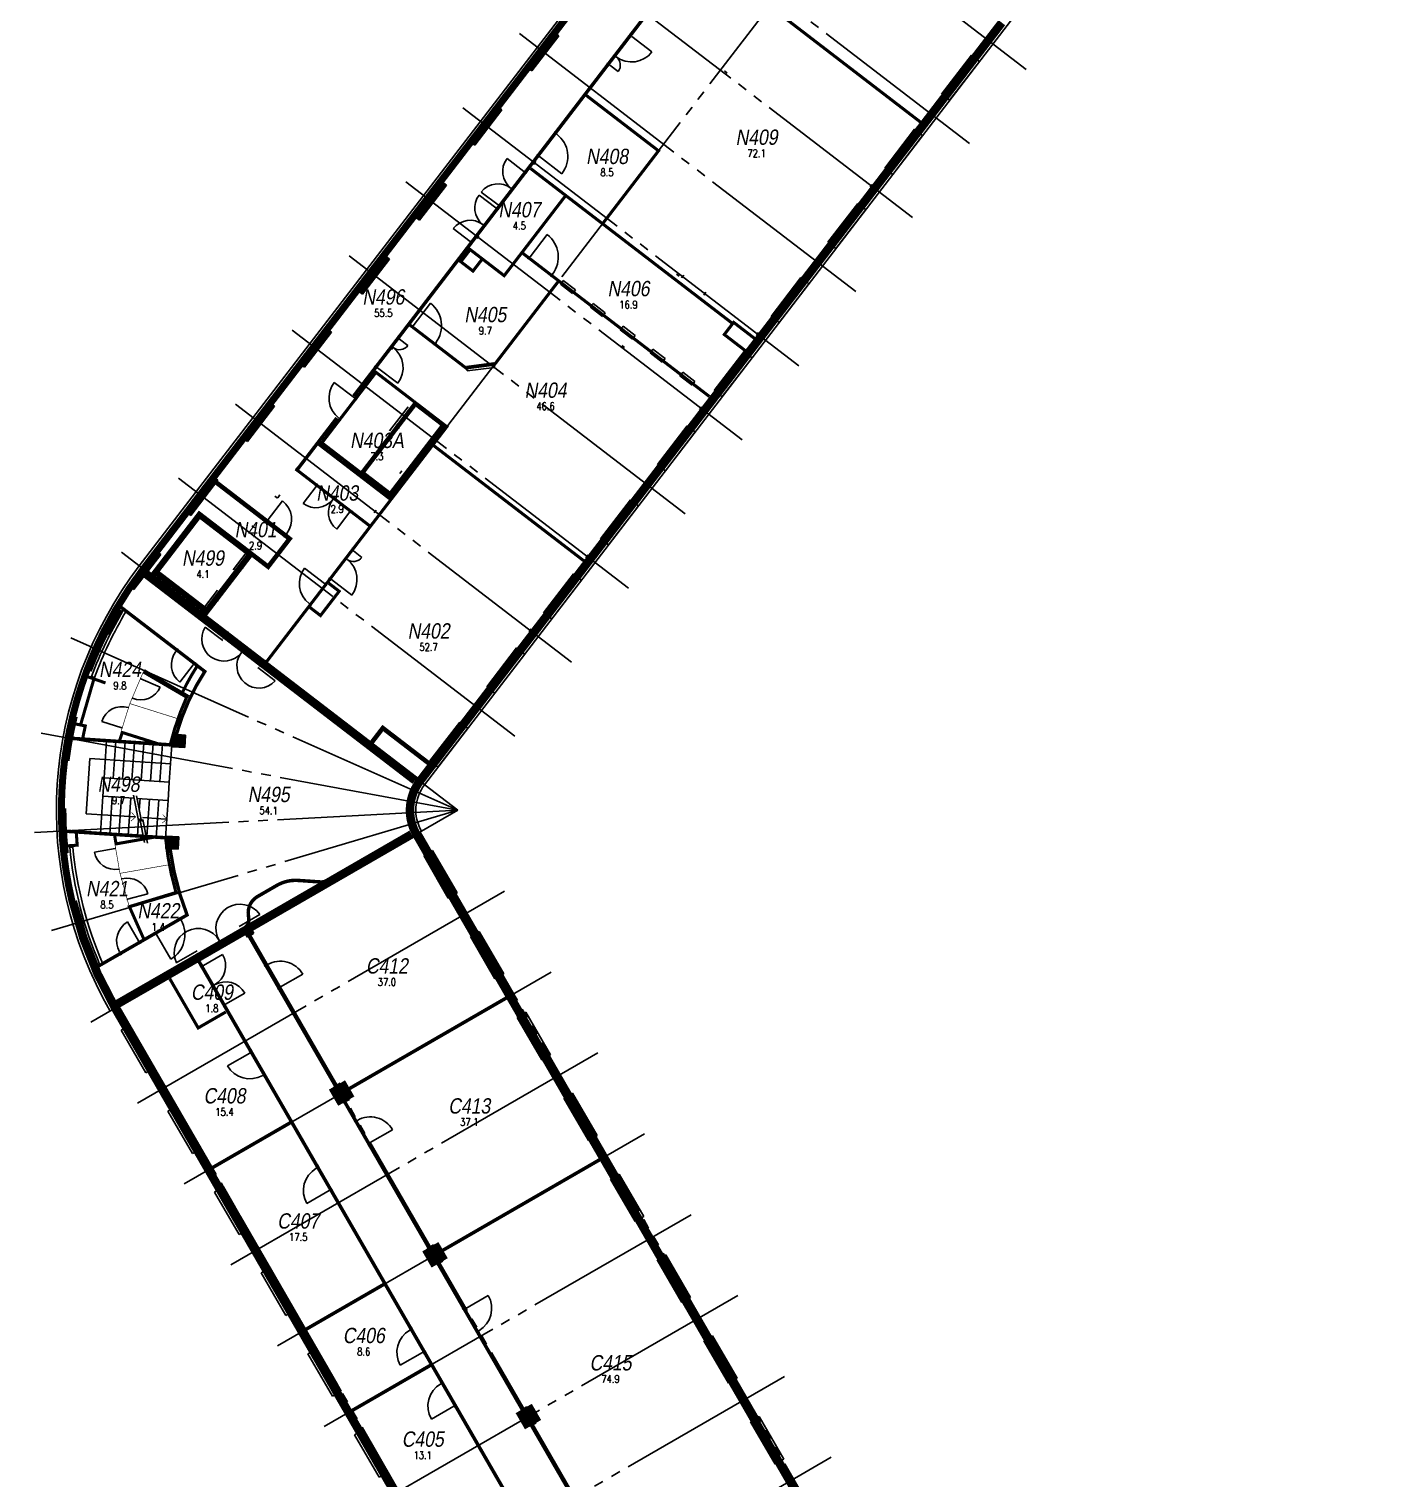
# Model space of a CAD drawing. Extents: x 22605 to 124359, y 400 to 114262.
# Drawn here: x 22605 to 67229, y 39896 to 87221 of the extents above; entities that cross this region are included whole.
import ezdxf
from ezdxf.enums import TextEntityAlignment as Align

# ---------------------------------------------------------------- set-up
doc = ezdxf.new("R2010")
doc.units = 0
doc.header["$LTSCALE"] = 50
doc.header["$PDMODE"] = 1
doc.header["$PDSIZE"] = 20
doc.linetypes.add('4PHAN', pattern=[158.75, 127, -6.35, 6.35, -6.35, 6.35, -6.35])
doc.linetypes.add('INVISIBLE', pattern=[999999, 0, -999999])
doc.layers.get('0').update_dxf_attribs({"linetype": 'CONTINUOUS'})
for name, color, linetype in [('ANNTEXT_04', 7, 'CONTINUOUS'), ('EW_04', 7, 'CONTINUOUS'), ('GRIDLINE_04', 15, '4PHAN'), ('HEADER_04', 7, 'INVISIBLE'), ('ND_04', 7, 'CONTINUOUS'), ('NS_04', 7, 'CONTINUOUS'), ('NW_04', 7, 'CONTINUOUS'), ('RF_04', 7, 'CONTINUOUS'), ('RI_04', 7, 'CONTINUOUS'), ('SC_04', 7, 'CONTINUOUS'), ('WALL_04', 7, 'CONTINUOUS'), ('WW_04', 7, 'CONTINUOUS')]:
    doc.layers.add(name, color=color, linetype=linetype)
doc.styles.add('SIMPLEX', font='ARIALN.TTF', dxfattribs={"oblique": 10})
doc.styles.get("Standard").update_dxf_attribs({"font": 'simplex'})

# ---------------------------------------------------------------- blocks, each defined once
blk = doc.blocks.new('RM_SPAM')
for p in [(0, 2.5), (0, 0)]:
    blk.add_point(p)
at = {"style": 'SIMPLEX', "oblique": 10}
blk.add_attdef('RM_NUM', text='', height=2.5, dxfattribs=at).set_placement((0, 0), align=Align.CENTER)
at = {"flags": 1}
for tag, p, width in [('SITENO', (-15, 0), 0.8), ('IN_OU_CODE', (-15, -2), 0.8), ('RM_CO_CODE', (-15, -4), 0.8), ('RM_TY_CODE', (-15, -6), 0.7), ('RM_FU_CODE', (-15, -8), 0.8), ('OCC/USE', (-15, -10), 0.8)]:
    blk.add_attdef(tag, p, '', height=1.25, dxfattribs=dict(at, width=width))
at = {"width": 0.8, "flags": 1}
for tag, p in [('BL_NUM', (15, 0)), ('LEVEL', (15, -2)), ('%S/L', (15, -4)), ('STUDCAP', (15, -6))]:
    blk.add_attdef(tag, text='', height=1.25, dxfattribs=at).set_placement(p, align=Align.RIGHT)
at = {"width": 0.8}
for tag, p in [('RM_AREA', (0, -2)), ('USE', (-0.24, -4.05)), ('USE2', (-0.24, -6.05))]:
    blk.add_attdef(tag, text='', height=1.25, dxfattribs=at).set_placement(p, align=Align.CENTER)
at = {"width": 0.8, "flags": 1}
blk.add_attdef('SERVS', text='', height=1.25, dxfattribs=at).set_placement((0, -8), align=Align.CENTER)
blk = doc.blocks.new('DR1H90')
blk.add_line((-0.46, 0), (-0.46, 0.92))
blk.add_arc((-0.46, 0), 0.92, 0, 90)
at = {"flags": 1}
blk.add_attdef('SILLHT', text='', height=0.1, dxfattribs=at).set_placement((0, 0), align=Align.MIDDLE)
blk = doc.blocks.new('DRFRAME')
for p, q in [((-0.5, -0.5), (-0.5, 0.5)), ((0.5, -0.5), (0.5, 0.5))]:
    blk.add_line(p, q)
at = {"flags": 1}
blk.add_attdef('SILLHT', text='', height=0.1, dxfattribs=at).set_placement((0, 0), align=Align.MIDDLE)
blk = doc.blocks.new('SPL')
for p, q in [((1, 0.5), (0, 0.5)), ((1, -0.5), (1, 0.5)), ((0, -0.5), (1, -0.5))]:
    blk.add_line(p, q)
blk = doc.blocks.new('WNOF')
blk.add_line((-0.5, 0), (0.5, 0))
at = {"flags": 1}
blk.add_attdef('SILLHT', text='', height=0.1, dxfattribs=at).set_placement((0, 0), align=Align.MIDDLE)
blk = doc.blocks.new('WNFRAME')
for p, q in [((-0.5, -0.5), (-0.5, 0.5)), ((0.5, -0.5), (0.5, 0.5))]:
    blk.add_line(p, q)
at = {"flags": 1}
blk.add_attdef('SILLHT', text='', height=0.1, dxfattribs=at).set_placement((0, 0), align=Align.MIDDLE)
blk = doc.blocks.new('DR2U90')
for p, q in [((-0.46, 0), (-0.46, 0.65)), ((0.46, 0), (0.46, 0.27))]:
    blk.add_line(p, q)
for centre, radius, start, end in [((-0.46, 0), 0.65, 0, 90), ((0.46, 0), 0.27, 90, 180)]:
    blk.add_arc(centre, radius, start, end)
at = {"flags": 1}
blk.add_attdef('SILLHT', text='', height=0.1, dxfattribs=at).set_placement((0, 0), align=Align.MIDDLE)
blk = doc.blocks.new('DR2H90')
for p, q in [((-0.46, 0), (-0.46, 0.46)), ((0.46, 0), (0.46, 0.46))]:
    blk.add_line(p, q)
for centre, start, end in [((-0.46, 0), 359.9998, 89.9998), ((0.46, 0), 90.0002, 180.0002)]:
    blk.add_arc(centre, 0.46, start, end)
at = {"flags": 1}
blk.add_attdef('SILLHT', text='', height=0.1, dxfattribs=at).set_placement((0, 0), align=Align.MIDDLE)
blk = doc.blocks.new('DR2S')
for p, q in [((-0.3, 0.05), (-0.8, 0.05)), ((0.3, 0.05), (0.8, 0.05))]:
    blk.add_line(p, q)
at = {"flags": 1}
blk.add_attdef('SILLHT', text='', height=0.1, dxfattribs=at).set_placement((0, 0), align=Align.MIDDLE)
blk = doc.blocks.new('DR1S')
blk.add_line((-0.2, 0.1), (-1.2, 0.1))
at = {"flags": 1}
blk.add_attdef('SILLHT', text='', height=0.1, dxfattribs=at).set_placement((0, 0), align=Align.MIDDLE)
blk = doc.blocks.new('C-S')
for p, q in [((0.5, 0.5), (-0.5, 0.5)), ((-0.5, 0.5), (-0.5, -0.5)), ((0.5, -0.5), (0.5, 0.5)), ((-0.5, -0.5), (0.5, -0.5))]:
    blk.add_line(p, q)
at = {"const_width": 1}
blk.add_lwpolyline([(-0.5, 0), (0.5, 0)], dxfattribs=at)
blk = doc.blocks.new('DR2H180')
for p, q in [((-0.46, 0.04), (-0.92, 0.04)), ((0.46, 0.04), (0.92, 0.04))]:
    blk.add_line(p, q)
for centre, start, end in [((-0.46, 0), 359.9998, 175.011), ((0.46, 0), 4.989, 180.0002)]:
    blk.add_arc(centre, 0.46, start, end)
at = {"flags": 1}
blk.add_attdef('SILLHT', text='', height=0.1, dxfattribs=at).set_placement((0, 0), align=Align.MIDDLE)
blk = doc.blocks.new('TXTARR2')
blk.add_line((-1, 0), (0, 0))
at = {"const_width": 0.1}
blk.add_lwpolyline([(-0.71, 0.71), (0, 0), (-0.71, -0.71)], dxfattribs=at)

msp = doc.modelspace()

# ---------------------------------------------------------------- linework, layer by layer
at = {"layer": 'ANNTEXT_04', "color": 0}
for p, q in [((24477, 61609), (24595, 63416)), ((24595, 63416), (27226, 63243)), ((25885, 61516), (24477, 61609)), ((26904, 61447), (26307, 61486))]:
    msp.add_line(p, q, dxfattribs=at)
at = {"layer": 'EW_04'}
for points, const_width in [([(26337, 69599), (55585, 107715)], 229), ([(53479, 86279), (54361, 87428)], 279), ([(51624, 83861), (52505, 85010)], 279), ([(49768, 81443), (50650, 82592)], 279), ([(47913, 79025), (48794, 80173)], 279), ([(46057, 76607), (46939, 77755)], 279), ([(44202, 74189), (45083, 75337)], 279), ([(42346, 71770), (43228, 72919)], 279), ([(40491, 69352), (41372, 70501)], 279), ([(38635, 66934), (39517, 68083)], 279), ([(36780, 64516), (37661, 65665)], 279), ([(35365, 62672), (35806, 63246)], 279), ([(35613, 60313), (35251, 60940)], 279), ([(37137, 57674), (36413, 58927)], 279), ([(38661, 55034), (37937, 56288)], 279), ([(25781, 54636), (25419, 55263)], 279), ([(40185, 52394), (39461, 53648)], 279), ([(27305, 51997), (26581, 53251)], 279), ([(41709, 49755), (40985, 51008)], 279), ([(28829, 49357), (28105, 50611)], 279), ([(43233, 47115), (42509, 48369)], 279), ([(30353, 46717), (29629, 47971)], 279), ([(31877, 44078), (31153, 45332)], 279), ([(44757, 44475), (44033, 45729)], 279), ([(46281, 41836), (45557, 43090)], 279), ([(33401, 41438), (32677, 42692)], 279), ([(47805, 39196), (47081, 40450)], 279), ([(34925, 38798), (34201, 40052)], 279)]:
    msp.add_lwpolyline(points, dxfattribs=dict(at, const_width=const_width))
for points, const_width in [([(26337, 69599, 0.046672), (25054, 67558, -1.873212)], 229), ([(25077, 67547, 0.02653), (24525, 66293)], 279), ([(24501, 66303, 0.03044), (24034, 64800, -1.873212)], 229), ([(24059, 64795, 0.028538), (23791, 63347, 0.198912)], 279), ([(23766, 63351, 0.03044), (23663, 61781, -1.873212)], 229), ([(35365, 62672, 0.303347), (35251, 60940, -5.027339)], 279), ([(23688, 61782, 0.028538), (23766, 60311, 0.198912)], 279), ([(23740, 60309, 0.030686), (24010, 58746, 0.030686)], 229), ([(24034, 58753, 0.073053), (25419, 55263, 0.073053)], 279)]:
    msp.add_lwpolyline(points, format="xyb", dxfattribs=dict(at, const_width=const_width))
at = {"layer": 'GRIDLINE_04'}
for p, q in [((30332, 66534), (63731, 110060)), ((44185, 94323), (55159, 85903)), ((42330, 91905), (53304, 83484)), ((40474, 89487), (51448, 81066)), ((38619, 87069), (49593, 78648)), ((36763, 84651), (47737, 76230)), ((34908, 82233), (45882, 73812)), ((33052, 79815), (44026, 71394)), ((31197, 77396), (42171, 68976)), ((29341, 74978), (40315, 66557)), ((27486, 72560), (38460, 64139)), ((25630, 70142), (36604, 61721)), ((23967, 67347), (36604, 61721)), ((23003, 64242), (36604, 61721)), ((22790, 60997), (36604, 61721)), ((23341, 57793), (36604, 61721)), ((24625, 54805), (36604, 61721)), ((35372, 61010), (54344, 28150)), ((26149, 52165), (38128, 59082)), ((29763, 57771), (48735, 24911)), ((27673, 49526), (39652, 56442)), ((25540, 55333), (44512, 22473)), ((29197, 46886), (41176, 53802)), ((30721, 44246), (42700, 51163)), ((32245, 41607), (44224, 48523)), ((33769, 38967), (45748, 45883)), ((35293, 36327), (47272, 43244)), ((36817, 33688), (48796, 40604))]:
    msp.add_line(p, q, dxfattribs=at)
at = {"layer": 'HEADER_04'}
for points, const_width, elevation in [([(42267, 87052), (41487, 86037)], 114, 2100), ([(52505, 85010), (53479, 86279)], 279, 2134), ([(39813, 83855), (39204, 83062)], 114, 2100), ([(50650, 82592), (51624, 83861)], 279, 2134), ([(38839, 82586), (37926, 81396)], 114, 2100), ([(37926, 81396), (37013, 80206)], 114, 2100), ([(48794, 80173), (49768, 81443)], 279, 2134), ([(39693, 79157), (38900, 79766)], 100, 2100), ([(46939, 77755), (47913, 79025)], 279, 2134), ([(40382, 78628), (39986, 78933)], 100, 2100), ([(41357, 77881), (40960, 78185)], 100, 2100), ([(34687, 77175), (33908, 76160)], 114, 2100), ([(35882, 76914), (35089, 77522)], 100, 2100), ([(42331, 77133), (41935, 77437)], 100, 2100), ([(43306, 76385), (42909, 76690)], 100, 2100), ([(45083, 75337), (46057, 76607)], 279, 2134), ([(37790, 76277), (36890, 76159)], 100, 2100), ([(44280, 75637), (43884, 75942)], 100, 2100), ([(32741, 74463), (33289, 75177)], 100, 2100), ([(34047, 73469), (34655, 74263)], 150, 2100), ([(43228, 72919), (44202, 74189)], 279, 2134), ([(31958, 72362), (33148, 71449)], 100, 2100), ([(41372, 70501), (42346, 71770)], 279, 2134), ([(30341, 71176), (31000, 70671)], 150, 2100), ([(33189, 70258), (32410, 69242)], 100, 2100), ([(29545, 69707), (28693, 68597)], 200, 2100), ([(31771, 68409), (32319, 69123)], 100, 2100), ([(39517, 68083), (40491, 69352)], 279, 2134), ([(25201, 67482), (25614, 68236)], 100, 2100), ([(30246, 66504), (29003, 67458)], 279, 2100), ([(27409, 66970), (28028, 66495)], 110, 2100), ([(37661, 65665), (38635, 66934)], 279, 2134), ([(25961, 65353), (26254, 66044)], 20, 2100), ([(25864, 65100), (25640, 64384)], 20, 2100), ([(35806, 63246), (36780, 64516)], 279, 2134), ([(25557, 59770), (25428, 60509)], 20, 2100), ([(36413, 58927), (35613, 60313)], 279, 2134), ([(25820, 58784), (25620, 59507)], 20, 2100), ([(26705, 57693), (27580, 58198)], 110, 2100), ([(28141, 56923), (29626, 57780)], 279, 2100), ([(37937, 56288), (37137, 57674)], 279, 2134), ([(26237, 57423), (25562, 57033)], 110, 2100), ([(29007, 55310), (28217, 56678)], 114, 2100), ([(30323, 56687), (30780, 55895)], 114, 2100), ([(39461, 53648), (38661, 55034)], 279, 2134), ([(26581, 53251), (25781, 54636)], 279, 2134), ([(29844, 53859), (30302, 53067)], 114, 2134), ([(40985, 51008), (40185, 52394)], 279, 2134), ([(28105, 50611), (27305, 51997)], 279, 2134), ([(33714, 50814), (33257, 51606)], 114, 2134), ([(32016, 50097), (32473, 49306)], 114, 2134), ([(42509, 48369), (41709, 49755)], 279, 2134), ([(29629, 47971), (28829, 49357)], 279, 2134), ([(31153, 45332), (30353, 46717)], 279, 2134), ([(44033, 45729), (43233, 47115)], 279, 2134), ([(37257, 44677), (36800, 45469)], 114, 2134), ([(35064, 44818), (35521, 44026)], 114, 2134), ([(45557, 43090), (44757, 44475)], 279, 2134), ([(32677, 42692), (31877, 44078)], 279, 2134), ([(36078, 43061), (36536, 42269)], 114, 2134), ([(47081, 40450), (46281, 41836)], 279, 2134), ([(34201, 40052), (33401, 41438)], 279, 2134)]:
    msp.add_lwpolyline(points, dxfattribs=dict(at, const_width=const_width, elevation=elevation))
for points, const_width in [([(52505, 85010), (53479, 86279)], 279), ([(50650, 82592), (51624, 83861)], 279), ([(48794, 80173), (49768, 81443)], 279), ([(46939, 77755), (47913, 79025)], 279), ([(45083, 75337), (46057, 76607)], 279), ([(43228, 72919), (44202, 74189)], 279), ([(41372, 70501), (42346, 71770)], 279), ([(39517, 68083), (40491, 69352)], 279), ([(25201, 67482), (25614, 68236)], 100), ([(37661, 65665), (38635, 66934)], 279), ([(35806, 63246), (36780, 64516)], 279), ([(36413, 58927), (35613, 60313)], 279), ([(37937, 56288), (37137, 57674)], 279), ([(39461, 53648), (38661, 55034)], 279), ([(26581, 53251), (25781, 54636)], 279), ([(40985, 51008), (40185, 52394)], 279), ([(28105, 50611), (27305, 51997)], 279), ([(42509, 48369), (41709, 49755)], 279), ([(29629, 47971), (28829, 49357)], 279), ([(31153, 45332), (30353, 46717)], 279), ([(44033, 45729), (43233, 47115)], 279), ([(45557, 43090), (44757, 44475)], 279), ([(32677, 42692), (31877, 44078)], 279), ([(47081, 40450), (46281, 41836)], 279), ([(34201, 40052), (33401, 41438)], 279)]:
    msp.add_lwpolyline(points, dxfattribs=dict(at, const_width=const_width))
at = {"layer": 'NS_04', "const_width": 20}
for points in [[(26317, 66193), (26254, 66044)], [(25961, 65353), (25895, 65199), (25864, 65100)], [(25906, 65201), (27421, 64724)], [(25640, 64384), (25621, 64325)], [(25428, 60509), (25417, 60570)], [(25557, 59770), (25575, 59668), (25620, 59507)], [(25586, 59665), (27138, 59938)], [(25820, 58784), (25864, 58627)]]:
    msp.add_lwpolyline(points, dxfattribs=at)
at = {"layer": 'NW_04'}
for points, const_width in [([(42267, 87052), (45751, 91594)], 114), ([(51700, 84187), (44277, 89884)], 100), ([(39813, 83855), (41487, 86037)], 114), ([(41359, 80904), (43155, 83245), (40802, 85050)], 100), ([(38839, 82586), (39204, 83062)], 114), ([(38976, 82670), (40126, 81787), (38117, 79169), (36967, 80052)], 100), ([(45536, 77636), (40166, 81757)], 100), ([(34687, 77175), (37013, 80206)], 114), ([(37373, 79677), (37099, 79320), (36702, 79625), (36976, 79982)], 100), ([(38900, 79766), (38735, 79892)], 100), ([(39986, 78933), (39693, 79157)], 100), ([(39867, 78961), (37810, 76280), (37790, 76277)], 100), ([(40960, 78185), (40382, 78628)], 100), ([(41935, 77437), (41357, 77881)], 100), ([(46281, 77128), (45607, 77646), (45302, 77249), (45977, 76731)], 100), ([(35089, 77522), (35049, 77553)], 100), ([(42909, 76690), (42331, 77133)], 100), ([(36890, 76159), (36870, 76156), (35882, 76914)], 100), ([(33204, 75242), (33908, 76160)], 114), ([(43884, 75942), (43306, 76385)], 100), ([(35174, 75062), (33932, 76015), (33289, 75177)], 100), ([(44818, 75225), (44280, 75637)], 100), ([(34655, 74263), (35219, 74996), (36131, 74296), (34396, 72035), (33484, 72735), (34047, 73469)], 150), ([(31321, 72788), (32656, 74528)], 114), ([(32741, 74463), (32167, 73714), (33409, 72761)], 100), ([(36276, 74280), (33189, 70258)], 100), ([(32066, 73665), (34379, 71891)], 100), ([(35828, 73615), (40711, 69868)], 100), ([(28714, 72425), (30341, 71176)], 150), ([(31958, 72362), (31397, 72793)], 100), ([(29545, 69707), (29834, 70084), (28168, 71362), (26738, 69498), (28404, 68220), (28693, 68597)], 200), ([(33710, 71018), (33148, 71449)], 100), ([(31000, 70671), (31113, 70584), (30412, 69672), (29929, 70043)], 150), ([(26422, 69438), (29003, 67458)], 279), ([(31780, 68339), (32121, 68077), (32730, 68870), (32389, 69132)], 100), ([(32410, 69242), (32319, 69123)], 100), ([(25614, 68347), (27409, 66970)], 110), ([(31771, 68409), (30371, 66584)], 100), ([(27811, 65407), (26346, 66262)], 150), ([(28028, 66495), (28384, 66221)], 110), ([(30246, 66504), (35209, 62696)], 279), ([(24725, 66010), (24301, 64550)], 100), ([(25104, 65877), (24540, 66074)], 100), ([(24142, 64536), (24443, 64475), (24364, 64094)], 100), ([(35643, 63264), (34155, 64405), (33805, 63949)], 150), ([(23905, 64075), (27290, 63853)], 114), ([(25555, 63967), (25648, 64261), (26851, 63882)], 100), ([(23706, 61045), (27092, 60823)], 114), ([(29626, 57780), (35094, 60937)], 279), ([(23741, 60553), (24179, 60583), (24151, 60970)], 100), ([(26698, 60845), (25448, 60625), (25401, 60893)], 100), ([(26363, 57496), (25882, 58577), (27453, 59054)], 100), ([(27580, 58198), (27805, 58328)], 110), ([(26237, 57423), (26705, 57693)], 110), ([(29714, 57743), (30323, 56687)], 114), ([(24833, 56613), (25562, 57033)], 110), ([(28141, 56923), (25499, 55404)], 279), ([(28130, 56829), (28217, 56678)], 114), ([(27203, 56220), (28128, 54618), (29030, 55139)], 100), ([(30780, 55895), (33257, 51606)], 114), ([(32811, 52492), (38299, 55661)], 114), ([(29007, 55310), (29844, 53859)], 114), ([(30302, 53067), (32016, 50097)], 114), ([(31178, 51549), (28588, 50054)], 114), ([(33714, 50814), (35657, 47448)], 114), ([(35859, 47213), (41347, 50382)], 114), ([(32473, 49306), (35064, 44818)], 114), ([(35962, 46920), (36800, 45469)], 114), ([(34226, 46270), (31636, 44775)], 114), ([(37257, 44677), (38705, 42169)], 114), ([(35521, 44026), (36078, 43061)], 114), ([(35750, 43630), (33160, 42135)], 114), ([(36536, 42269), (38417, 39011)], 114), ([(39010, 41641), (40991, 38210)], 114)]:
    msp.add_lwpolyline(points, dxfattribs=dict(at, const_width=const_width))
for points in [[(24744, 66051, -0.047813), (25782, 68225), (25696, 68276, 0.047813), (24650, 66085)], [(24923, 56671), (25015, 56711, -0.07841), (24035, 60523), (23935, 60513, 0.07841)]]:
    msp.add_lwpolyline(points, format="xyb", close=True, dxfattribs=at)
for points, const_width in [([(28372, 66295, 0.076425), (27415, 64195, 0.073863)], 110), ([(27617, 65574, -0.03157), (28101, 66438, -0.02964)], 100), ([(27212, 63849, -0.046065), (27763, 65442, -0.046065)], 100), ([(27391, 59086, -0.045077), (27068, 60780, -0.045077)], 100), ([(27781, 58261, -0.0603), (27210, 60466, -0.058277)], 110), ([(32305, 59422, -0.149199), (32131, 59382), (31393, 59432, 0.149199), (30699, 59272), (30067, 58907, 0.293685), (29765, 58321), (29780, 58170, -0.293685), (29629, 57877)], 114)]:
    msp.add_lwpolyline(points, format="xyb", dxfattribs=dict(at, const_width=const_width))
at = {"layer": 'RF_04'}
for p, q in [((26207, 69699, 3262), (56719, 109463, 3262)), ((35515, 62557, 3262), (67229, 103887, 3262))]:
    msp.add_line(p, q, dxfattribs=at)
at = {"layer": 'RF_04', "extrusion": (0.013664, 0.208476, 0.977932)}
msp.add_arc((-33037, -61565, 18079), 13653, 326.9543, 33.0459, dxfattribs=at)
at = {"layer": 'RF_04', "extrusion": (0.058735, 0.89602, 0.440111)}
msp.add_arc((-37720, -23834, 59574), 6604, 344.794, 15.2071, dxfattribs=at)
at = {"layer": 'SC_04'}
for p, q in [((25134, 63994), (25054, 62778)), ((25438, 63974), (25358, 62758)), ((25742, 63955), (25662, 62738)), ((26046, 63935), (25966, 62718)), ((26350, 63915), (26270, 62698)), ((26654, 63895), (26575, 62678)), ((26958, 63875), (26879, 62658)), ((27263, 63855), (27183, 62638)), ((25054, 62778), (25015, 62181)), ((27183, 62638), (25054, 62778)), ((27183, 62638), (27144, 62042)), ((25015, 62181), (24935, 60965)), ((26037, 62114), (25015, 62181)), ((25319, 62161), (25239, 60945)), ((25623, 62141), (25543, 60925)), ((25927, 62121), (25847, 60905)), ((26017, 62216), (26179, 61388)), ((26115, 62190), (26278, 61361)), ((27144, 62042), (26131, 62108)), ((26231, 62102), (26207, 61723)), ((26535, 62082), (26456, 60865)), ((26840, 62062), (26760, 60845)), ((27144, 62042), (27064, 60825)), ((26185, 61395), (26152, 60885)), ((26220, 61444), (26179, 61388)), ((26220, 61444), (26371, 60674)), ((26318, 61418), (26278, 61361)), ((26318, 61418), (26470, 60647))]:
    msp.add_line(p, q, dxfattribs=at)
at = {"layer": 'WALL_04'}
for p, q in [((45398, 85781), (45308, 85850)), ((52954, 85824), (52884, 85734)), ((39078, 82803), (39147, 82893)), ((50133, 82148), (50063, 82057)), ((37222, 80385), (37292, 80475)), ((43743, 79223), (43833, 79154)), ((43979, 79186), (43909, 79096)), ((44634, 78539), (44704, 78630)), ((46422, 77311), (46352, 77221)), ((34439, 76757), (34509, 76848)), ((42047, 76826), (41957, 76896)), ((44566, 74893), (44497, 74803)), ((32583, 74339), (32653, 74430)), ((35728, 73847), (35797, 73938)), ((31321, 72882), (31412, 72813)), ((34779, 72799), (34709, 72708)), ((30716, 71906), (30626, 71975)), ((30728, 71921), (30798, 72012)), ((33872, 71429), (33942, 71520)), ((29883, 71008), (29974, 70939)), ((40855, 70057), (40786, 69966)), ((39000, 67639), (38930, 67548)), ((29625, 54238), (29682, 54139)), ((27092, 52644), (27035, 52743))]:
    msp.add_line(p, q, dxfattribs=at)

# ---------------------------------------------------------------- block references
at = {"layer": 'ANNTEXT_04', "color": 0, "xscale": 200, "yscale": 200, "zscale": 200}
for p, rotation in [((26085, 61503), 356.2500001610483), ((27104, 61433), 356.2500001610484)]:
    msp.add_blockref('TXTARR2', p, dxfattribs=dict(at, rotation=rotation))
at = {"layer": 'EW_04', "xscale": 228.5999828092804, "yscale": 1447.799891125442, "zscale": 3111.499766015206, "rotation": 322.5000000000001}
for p in [(39366, 86495), (37510, 84077), (35700, 81624), (33845, 79206), (31944, 76823), (30088, 74405), (28233, 71987), (26377, 69568)]:
    msp.add_blockref('C-S', p, dxfattribs=at)
at = {"layer": 'ND_04'}
for name, p, xscale, yscale, zscale, rotation in [('DRFRAME', (41877, 86545), 1230, 114.2999914046402, 2075, 52.49999999999999), ('DR2U90', (41922, 86510), 1280, 1280, 2075, 232.5), ('DRFRAME', (39509, 83458), 950, 114.2999914046402, 2075, 52.49999999999999), ('DR1H90', (39554, 83424), -1000, 1000, 2075, 232.5), ('DR2H90', (38337, 82025), -1500, 1500, 2075, 52.49999999999998), ('DRFRAME', (38383, 81991), 1450, 114.2999914046402, 2075, 52.49999999999999), ('DR2H90', (37424, 80835), -1500, 1500, 2075, 52.49999999999998), ('DRFRAME', (37469, 80801), 1450, 114.2999914046402, 2075, 52.49999999999999), ('DR1H90', (39327, 79501), 1000, 1000, 2075, 322.5), ('DRFRAME', (39297, 79462), 950, 100, 2075, 322.5), ('DR1H90', (35516, 77258), 1000, 1000, 2075, 322.5), ('DRFRAME', (34298, 76667), 1230, 114.2999914046402, 2075, 52.49999999999999), ('DRFRAME', (35486, 77218), 950, 100, 2075, 322.5), ('DR2U90', (34343, 76632), -1280, 1280, 2075, 232.5), ('DR1H90', (32975, 74850), -900, 900, 2075, 52.50001800000003), ('DRFRAME', (33015, 74820), 850, 100, 2075, 232.500018), ('DR1S', (34292, 73912), -1000, 500, 2075, 52.49999999999998), ('DRFRAME', (34351, 73866), 950, 150, 2075, 232.5), ('DR2H90', (32523, 71866), 1500, 1500, 2075, 142.5), ('DRFRAME', (32553, 71905), 1450, 100, 2075, 142.5), ('DR1H90', (30716, 70983), 830, 830, 2075, 322.5), ('DRFRAME', (30670, 70924), 779.9999999999999, 150, 2075, 142.5), ('DR2S', (29040, 69213), 1400, 700, 2075, 52.5), ('DRFRAME', (32800, 69750), 1230, 100, 2075, 52.499995), ('DR2U90', (32839, 69719), -1280, 1280, 2075, 232.499995), ('DRFRAME', (29119, 69152), 1350, 200, 2075, 52.49999999999999), ('DR1H90', (32005, 68796), -900.0000000000001, 900, 2075, 52.49999499999996), ('DRFRAME', (32045, 68766), 850, 100, 2075, 232.499995), ('DR2H180', (29540, 66870), 1566.799999999999, 1566.799999999999, 2075, 142.5), ('DRFRAME', (29625, 66981), 1516.799999999999, 279.3999789891204, 2075, 322.5), ('DR1H90', (27685, 66688), 780.1115793818243, 780.1115793818243, 2075, 142.5), ('DRFRAME', (27718, 66732), 730.1115793818242, 110, 2075, 322.5), ('DRFRAME', (26107, 65699), 700.0000000000676, 20, 2075, 66.99746999999999), ('DR1H90', (26116, 65695), 750.0000000000676, 750.0000000000676, 2075, 246.99747), ('DR1H90', (25742, 64745), 749.9999999998248, 749.9999999998248, 2075, 72.587087), ('DRFRAME', (25752, 64742), 699.9999999998248, 20, 2075, 252.587087), ('DR1H90', (25483, 60138), -749.9999999999893, 749.9999999999893, 2075, 99.91291299999995), ('DRFRAME', (25492, 60140), 699.9999999999893, 20, 2075, 99.912913), ('DR1H90', (25730, 59148), -749.9999999999541, 749.9999999999541, 2075, 285.50253), ('DRFRAME', (25720, 59145), 699.9999999999541, 20, 2075, 105.50253), ('DR2H180', (28814, 57473), 1714.499935534791, 1714.499935534791, 2075, 30), ('DRFRAME', (27142, 57946), 959.9999999999983, 110, 2075, 30), ('DR1H90', (25872, 57276), -780.0000000000052, 780.0000000000052, 2075, 29.99999999999997), ('DR1H90', (27170, 57898), -1009.999999999998, 1009.999999999998, 2075, 210), ('DRFRAME', (28884, 57352), 1664.499935534791, 279.3999789891204, 2075, 29.99999999999999), ('DRFRAME', (25900, 57228), 730.0000000000052, 110, 2075, 210), ('DR2H90', (28661, 56023), 1580, 1580, 2075, 300.0000000000001), ('DR1H90', (30601, 56320), -914.3999828092728, 914.3999828092727, 2075, 300.0000000000008), ('DRFRAME', (28612, 55994), 1530, 114.2999914046402, 2075, 300.0000000000001), ('DRFRAME', (30552, 56291), 864.399982809273, 114.2999914046401, 2075, 300.0000000000001), ('DR1H90', (30023, 53434), -914.3999828092799, 914.3999828092799, 2133.599959888319, 120), ('DRFRAME', (30073, 53463), 914.3999828092798, 114.2999914046401, 2133.599959888319, 300.0000000000001), ('DRFRAME', (33486, 51210), 914.3999828092797, 114.2999914046401, 2133.599959888319, 120), ('DR1H90', (33535, 51238), -914.39998280928, 914.3999828092799, 2133.599959888319, 300.0000000000001), ('DR1H90', (32195, 49673), 914.3999828092799, 914.3999828092799, 2133.599959888319, 120), ('DRFRAME', (32245, 49701), 914.3999828092798, 114.2999914046401, 2133.599959888319, 300.0000000000001), ('DRFRAME', (37029, 45073), 914.3999828092797, 114.2999914046401, 2133.599959888319, 120), ('DR1H90', (37078, 45101), 914.3999828092799, 914.3999828092799, 2133.599959888319, 300.0000000000002), ('DR1H90', (35243, 44394), 914.3999828092799, 914.3999828092799, 2133.599959888319, 120), ('DRFRAME', (35293, 44422), 914.3999828092798, 114.2999914046401, 2133.599959888319, 300.0000000000001), ('DRFRAME', (36307, 42665), 914.3999828092798, 114.2999914046401, 2133.599959888319, 300.0000000000001), ('DR1H90', (36258, 42637), 914.3999828092799, 914.3999828092799, 2133.599959888319, 120)]:
    msp.add_blockref(name, p, dxfattribs=dict(at, xscale=xscale, yscale=yscale, zscale=zscale, rotation=rotation))
at = {"layer": 'NW_04', "zscale": 3111.499766015206}
for p, xscale, yscale, rotation in [((27503, 63985), 406.3999694387209, 406.3999694387209, 266.2500000000001), ((27285, 60664), 406.3999694387209, 406.3999694387209, 266.2500000000001), ((29763, 57771), 304.7999770790405, 228.5999828092804, 300.0000000000001), ((32811, 52492), 609.599954158081, 228.5999828092804, 300.0000000000001), ((35859, 47213), 609.599954158081, 228.5999828092804, 300.0000000000001), ((38907, 41934), 609.599954158081, 228.5999828092804, 300.0000000000001)]:
    msp.add_blockref('C-S', p, dxfattribs=dict(at, xscale=xscale, yscale=yscale, rotation=rotation))
at = {"layer": 'RI_04', "xscale": 200, "yscale": 200, "zscale": 200}
for p, values in [((46354, 83440), {'RM_NUM': 'N409', 'RM_AREA': '72.1'}), ((41474, 82813), {'RM_NUM': 'N408', 'RM_AREA': '8.5'}), ((38611, 81074), {'RM_NUM': 'N407', 'RM_AREA': '4.5'}), ((34172, 78225), {'RM_NUM': 'N496', 'RM_AREA': '55.5'}), ((42174, 78499), {'RM_NUM': 'N406', 'RM_AREA': '16.9'}), ((37501, 77651), {'RM_NUM': 'N405', 'RM_AREA': '9.7'}), ((39467, 75183), {'RM_NUM': 'N404', 'RM_AREA': '46.6'}), ((33961, 73545), {'RM_NUM': 'N403A', 'RM_AREA': '7.3'}), ((32666, 71827), {'RM_NUM': 'N403', 'RM_AREA': '2.9'}), ((30002, 70635), {'RM_NUM': 'N401', 'RM_AREA': '2.9'}), ((28283, 69704), {'RM_NUM': 'N499', 'RM_AREA': '4.1'}), ((35649, 67325), {'RM_NUM': 'N402', 'RM_AREA': '52.7'}), ((25574, 66067), {'RM_NUM': 'N424', 'RM_AREA': '9.8'}), ((25528, 62324), {'RM_NUM': 'N498', 'RM_AREA': '9.7'}), ((30428, 61989), {'RM_NUM': 'N495', 'RM_AREA': '54.1'}), ((25152, 58915), {'RM_NUM': 'N421', 'RM_AREA': '8.5'}), ((26826, 58191), {'RM_NUM': 'N422', 'RM_AREA': '1.4'}), ((34287, 56392), {'RM_NUM': 'C412', 'RM_AREA': '37.0'}), ((28575, 55536), {'RM_NUM': 'C409', 'RM_AREA': '1.8'}), ((28987, 52153), {'RM_NUM': 'C408', 'RM_AREA': '15.4'}), ((36976, 51822), {'RM_NUM': 'C413', 'RM_AREA': '37.1'}), ((31393, 48068), {'RM_NUM': 'C407', 'RM_AREA': '17.5'}), ((33532, 44330), {'RM_NUM': 'C406', 'RM_AREA': '8.6'}), ((41588, 43438), {'RM_NUM': 'C415', 'RM_AREA': '74.9'}), ((35457, 40948), {'RM_NUM': 'C405', 'RM_AREA': '13.1'})]:
    msp.add_blockref('RM_SPAM', p, dxfattribs=at).add_auto_attribs(values)
at = {"layer": 'WW_04'}
for name, p, xscale, yscale, zscale, rotation in [('WNFRAME', (52992, 85644, 457), -1600.19993983248, 279.3999789891204, 1676.399936967359, 232.5), ('SPL', (52921, 85699, 457), 50, -1600.19993983248, -1600.19993983248, 142.5), ('WNOF', (52992, 85644, 457), -1600.19993983248, 279.3999789891204, 1676.39993696736, 52.49999999999998), ('SPL', (53103, 85559, 457), 50.79999808992002, -1600.19993983248, 1600.19993983248, 322.499999945005), ('WNFRAME', (51137, 83226, 457), -1600.19993983248, 279.3999789891204, 1676.399936967359, 232.5), ('SPL', (51066, 83281, 457), 50, -1600.19993983248, -1600.19993983248, 142.5), ('WNOF', (51137, 83226, 457), -1600.19993983248, 279.3999789891204, 1676.39993696736, 52.49999999999998), ('SPL', (51248, 83141, 457), 50.79999808992002, -1600.19993983248, 1600.19993983248, 322.499999945005), ('WNFRAME', (49281, 80808, 457), -1600.19993983248, 279.3999789891204, 1676.399936967359, 232.5), ('SPL', (49210, 80863, 457), 50, -1600.19993983248, -1600.19993983248, 142.5), ('WNOF', (49281, 80808, 457), -1600.19993983248, 279.3999789891204, 1676.39993696736, 52.49999999999998), ('SPL', (49392, 80723, 457), 50.79999808992002, -1600.19993983248, 1600.19993983248, 322.499999945005), ('WNFRAME', (47426, 78390, 457), -1600.19993983248, 279.3999789891204, 1676.399936967359, 232.5), ('SPL', (47355, 78445, 457), 50, -1600.19993983248, -1600.19993983248, 142.5), ('SPL', (40184, 78781), 49.99999999999999, 500, 49.99999999999999, 232.5), ('WNFRAME', (40184, 78781), 450, 100, 2075, 142.5), ('WNOF', (40184, 78781), 500.0000000000001, 500.0000000000001, 2100, 142.5), ('SPL', (40215, 78820), 50, 500, 50, 52.49999999999999), ('WNOF', (47426, 78390, 457), -1600.19993983248, 279.3999789891204, 1676.39993696736, 52.49999999999998), ('SPL', (47537, 78305, 457), 50.79999808992002, -1600.19993983248, 1600.19993983248, 322.499999945005), ('SPL', (41159, 78033), 49.99999999999999, 500, 49.99999999999999, 232.5), ('WNFRAME', (41159, 78033), 450, 100, 2075, 142.5), ('WNOF', (41159, 78033), 500.0000000000001, 500.0000000000001, 2100, 142.5), ('SPL', (41189, 78073), 50, 500, 50, 52.49999999999999), ('SPL', (42133, 77285), 49.99999999999999, 500, 49.99999999999999, 232.5), ('WNFRAME', (42133, 77285), 450, 100, 2075, 142.5), ('WNOF', (42133, 77285), 500.0000000000001, 500.0000000000001, 2100, 142.5), ('SPL', (42164, 77325), 50, 500, 50, 52.49999999999999), ('SPL', (43108, 76537), 49.99999999999999, 500, 49.99999999999999, 232.5), ('WNFRAME', (43108, 76537), 450, 100, 2075, 142.5), ('WNOF', (43108, 76537), 500.0000000000001, 500.0000000000001, 2100, 142.5), ('SPL', (43138, 76577), 50, 500, 50, 52.49999999999999), ('WNFRAME', (45570, 75972, 457), -1600.19993983248, 279.3999789891204, 1676.399936967359, 232.5), ('SPL', (45499, 76027, 457), 50, -1600.19993983248, -1600.19993983248, 142.5), ('SPL', (37340, 76218), 50, 907.1, 50, 97.50000000000001), ('WNOF', (37340, 76218), 907.1, 907.1, 2100, 7.499999999999999), ('SPL', (37347, 76168), 50, 907.1, 50, 277.5), ('WNFRAME', (37340, 76218), 857.0999999999998, 100, 2075, 187.4999999999999), ('WNOF', (45570, 75972, 457), -1600.19993983248, 279.3999789891204, 1676.39993696736, 52.49999999999998), ('SPL', (45681, 75887, 457), 50.79999808992002, -1600.19993983248, 1600.19993983248, 322.499999945005), ('SPL', (44082, 75790), 49.99999999999999, 500, 49.99999999999999, 232.5), ('WNFRAME', (44082, 75790), 450, 100, 2075, 142.5), ('WNOF', (44082, 75790), 500.0000000000001, 500.0000000000001, 2100, 142.5), ('SPL', (44112, 75829), 50, 500, 50, 52.49999999999999), ('WNFRAME', (43715, 73554, 457), -1600.19993983248, 279.3999789891204, 1676.399936967359, 232.5), ('SPL', (43644, 73608, 457), 50, -1600.19993983248, -1600.19993983248, 142.5), ('WNOF', (43715, 73554, 457), -1600.19993983248, 279.3999789891204, 1676.39993696736, 52.49999999999998), ('SPL', (43825, 73469, 457), 50.79999808992002, -1600.19993983248, 1600.19993983248, 322.499999945005), ('WNFRAME', (41859, 71136, 457), -1600.19993983248, 279.3999789891204, 1676.399936967359, 232.5), ('SPL', (41788, 71190, 457), 50, -1600.19993983248, -1600.19993983248, 142.5), ('WNOF', (41859, 71136, 457), -1600.19993983248, 279.3999789891204, 1676.39993696736, 52.49999999999998), ('SPL', (41970, 71051, 457), 50.79999808992002, -1600.19993983248, 1600.19993983248, 322.499999945005), ('SPL', (39932, 68772, 457), 50, -1600.19993983248, -1600.19993983248, 142.5), ('WNFRAME', (40004, 68717, 457), -1600.19993983248, 279.3999789891204, 1676.399936967359, 232.5), ('WNOF', (40004, 68717, 457), -1600.19993983248, 279.3999789891204, 1676.39993696736, 52.49999999999998), ('SPL', (40114, 68632, 457), 50.79999808992002, -1600.19993983248, 1600.19993983248, 322.499999945005), ('SPL', (25408, 67859, 900), 50, 859.9999999999999, 50, 151.336371), ('WNFRAME', (25408, 67859, 900), 810, 100, 1175, 61.336371), ('SPL', (25408, 67859, 900), 50, 859.9999999999999, 50, 331.3363709999999), ('WNOF', (25408, 67859, 900), 859.9999999999999, 859.9999999999999, 1200, 61.336371), ('WNFRAME', (38148, 66299, 457), -1600.19993983248, 279.3999789891204, 1676.399936967359, 232.5), ('SPL', (38077, 66354, 457), 50, -1600.19993983248, -1600.19993983248, 142.5), ('WNOF', (38148, 66299, 457), -1600.19993983248, 279.3999789891204, 1676.39993696736, 52.49999999999998), ('SPL', (38259, 66214, 457), 50.79999808992002, -1600.19993983248, 1600.19993983248, 322.499999945005), ('WNFRAME', (36293, 63881, 457), -1600.19993983248, 279.3999789891204, 1676.399936967359, 232.5), ('SPL', (36221, 63936, 457), 50, -1600.19993983248, -1600.19993983248, 142.5), ('WNOF', (36293, 63881, 457), -1600.19993983248, 279.3999789891204, 1676.39993696736, 52.49999999999998), ('SPL', (36403, 63796, 457), 50.79999808992002, -1600.19993983248, 1600.19993983248, 322.499999945005), ('WNFRAME', (36013, 59620, 457), -1600.19993983248, 279.3999789891204, 1676.399936967359, 300.0000000000001), ('SPL', (35936, 59575, 457), 50.00000000000001, -1600.19993983248, -1600.19993983248, 210), ('WNOF', (36013, 59620, 457), -1600.19993983248, 279.3999789891204, 1676.39993696736, 120), ('SPL', (36134, 59690, 457), 50.79999808992002, -1600.19993983248, 1600.19993983248, 29.99999999999999), ('WNFRAME', (37537, 56981, 457), -1600.19993983248, 279.3999789891204, 1676.399936967359, 300.0000000000001), ('SPL', (37658, 57051, 457), 50.79999808992002, -1600.19993983248, 1600.19993983248, 29.99999999999999), ('SPL', (37460, 56936, 457), 50.00000000000001, -1600.19993983248, -1600.19993983248, 210), ('WNOF', (37537, 56981, 457), -1600.19993983248, 279.3999789891204, 1676.39993696736, 120), ('WNFRAME', (39061, 54341, 457), -1600.19993983248, 279.3999789891204, 1676.399936967359, 300.0000000000001), ('SPL', (38984, 54296, 457), 50.00000000000001, -1600.19993983248, -1600.19993983248, 210), ('WNOF', (39061, 54341, 457), -1600.19993983248, 279.3999789891204, 1676.39993696736, 120), ('SPL', (39182, 54411, 457), 50.79999808992002, -1600.19993983248, 1600.19993983248, 29.99999999999999), ('SPL', (26060, 53874, 457), 50.79999808992002, 1600.19993983248, 1600.19993983248, 210), ('WNFRAME', (26181, 53943, 457), 1600.19993983248, 279.3999789891204, 1676.399936967359, 120), ('WNOF', (26181, 53943, 457), 1600.19993983248, 279.3999789891204, 1676.39993696736, 300.0000000000001), ('SPL', (26258, 53988, 457), 50, 1600.19993983248, 1600.19993983248, 29.99999999999999), ('WNFRAME', (27705, 51304, 457), 1600.19993983248, 279.3999789891204, 1676.399936967359, 120), ('SPL', (27782, 51349, 457), 50, 1600.19993983248, 1600.19993983248, 29.99999999999999), ('WNFRAME', (40585, 51701, 457), -1600.19993983248, 279.3999789891204, 1676.399936967359, 300.0000000000001), ('SPL', (40508, 51657, 457), 50.00000000000001, -1600.19993983248, -1600.19993983248, 210), ('WNOF', (40585, 51701, 457), -1600.19993983248, 279.3999789891204, 1676.39993696736, 120), ('SPL', (40706, 51771, 457), 50.79999808992002, -1600.19993983248, 1600.19993983248, 29.99999999999999), ('SPL', (27584, 51234, 457), 50.79999808992002, 1600.19993983248, 1600.19993983248, 210), ('WNOF', (27705, 51304, 457), 1600.19993983248, 279.3999789891204, 1676.39993696736, 300.0000000000001), ('WNFRAME', (42109, 49062, 457), -1600.19993983248, 279.3999789891204, 1676.399936967359, 300.0000000000001), ('SPL', (42032, 49017, 457), 50.00000000000001, -1600.19993983248, -1600.19993983248, 210), ('WNOF', (42109, 49062, 457), -1600.19993983248, 279.3999789891204, 1676.39993696736, 120), ('SPL', (42230, 49132, 457), 50.79999808992002, -1600.19993983248, 1600.19993983248, 29.99999999999999), ('SPL', (29108, 48594, 457), 50.79999808992002, 1600.19993983248, 1600.19993983248, 210), ('WNFRAME', (29229, 48664, 457), 1600.19993983248, 279.3999789891204, 1676.399936967359, 120), ('WNOF', (29229, 48664, 457), 1600.19993983248, 279.3999789891204, 1676.39993696736, 300.0000000000001), ('SPL', (29306, 48709, 457), 50, 1600.19993983248, 1600.19993983248, 29.99999999999999), ('WNFRAME', (43633, 46422, 457), -1600.19993983248, 279.3999789891204, 1676.399936967359, 300.0000000000001), ('SPL', (43556, 46377, 457), 50.00000000000001, -1600.19993983248, -1600.19993983248, 210), ('WNOF', (43633, 46422, 457), -1600.19993983248, 279.3999789891204, 1676.39993696736, 120), ('SPL', (43754, 46492, 457), 50.79999808992002, -1600.19993983248, 1600.19993983248, 29.99999999999999), ('SPL', (30632, 45955, 457), 50.79999808992002, 1600.19993983248, 1600.19993983248, 210), ('WNFRAME', (30753, 46024, 457), 1600.19993983248, 279.3999789891204, 1676.399936967359, 120), ('WNOF', (30753, 46024, 457), 1600.19993983248, 279.3999789891204, 1676.39993696736, 300.0000000000001), ('SPL', (30830, 46069, 457), 50, 1600.19993983248, 1600.19993983248, 29.99999999999999), ('WNFRAME', (45157, 43782, 457), -1600.19993983248, 279.3999789891204, 1676.399936967359, 300.0000000000001), ('SPL', (45278, 43852, 457), 50.79999808992002, -1600.19993983248, 1600.19993983248, 29.99999999999999), ('WNFRAME', (32277, 43385, 457), 1600.19993983248, 279.3999789891204, 1676.399936967359, 120), ('WNOF', (32277, 43385, 457), 1600.19993983248, 279.3999789891204, 1676.39993696736, 300.0000000000001), ('SPL', (32354, 43430, 457), 50, 1600.19993983248, 1600.19993983248, 29.99999999999999), ('SPL', (45080, 43738, 457), 50.00000000000001, -1600.19993983248, -1600.19993983248, 210), ('WNOF', (45157, 43782, 457), -1600.19993983248, 279.3999789891204, 1676.39993696736, 120), ('SPL', (32156, 43315, 457), 50.79999808992002, 1600.19993983248, 1600.19993983248, 210), ('WNFRAME', (46681, 41143, 457), -1600.19993983248, 279.3999789891204, 1676.399936967359, 300.0000000000001), ('SPL', (46604, 41098, 457), 50.00000000000001, -1600.19993983248, -1600.19993983248, 210), ('WNOF', (46681, 41143, 457), -1600.19993983248, 279.3999789891204, 1676.39993696736, 120), ('SPL', (46802, 41213, 457), 50.79999808992002, -1600.19993983248, 1600.19993983248, 29.99999999999999), ('SPL', (33680, 40675, 457), 50.79999808992002, 1600.19993983248, 1600.19993983248, 210), ('WNFRAME', (33801, 40745, 457), 1600.19993983248, 279.3999789891204, 1676.399936967359, 120), ('WNOF', (33801, 40745, 457), 1600.19993983248, 279.3999789891204, 1676.39993696736, 300.0000000000001), ('SPL', (33878, 40790, 457), 50, 1600.19993983248, 1600.19993983248, 29.99999999999999)]:
    msp.add_blockref(name, p, dxfattribs=dict(at, xscale=xscale, yscale=yscale, zscale=zscale, rotation=rotation))

doc.saveas('drawing.dxf')
